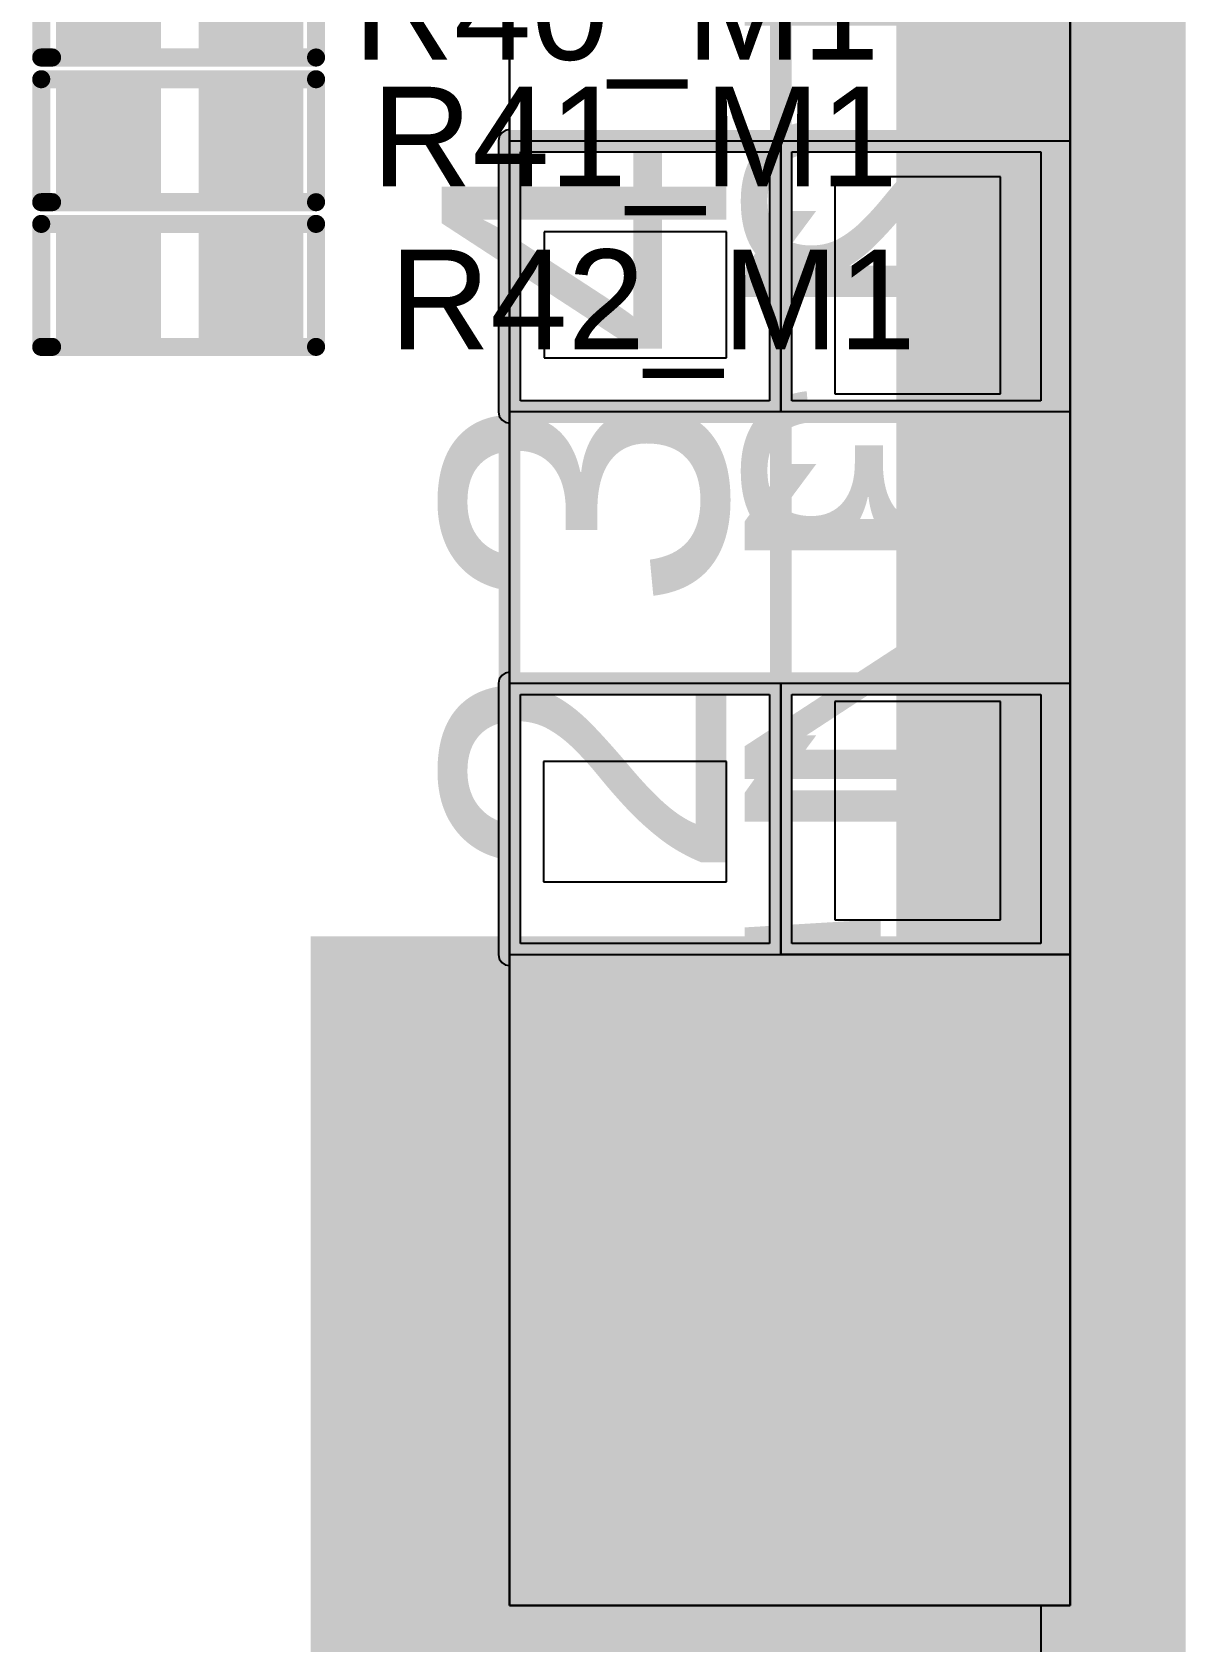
# Model space of a CAD drawing. Header units: inches. Extents: x -1.3 to 11.9, y -6.8 to 4.2.
# Drawn here: x 3.668 to 3.987, y 1.58 to 2.025 of the extents above; entities that cross this region are included whole.
import ezdxf

# ---------------------------------------------------------------- set-up
doc = ezdxf.new("R2010")
doc.units = ezdxf.units.IN
doc.header["$MEASUREMENT"] = 0
for name, color, linetype in [('02_GND1', 76, 'Continuous'), ('03_SIG1', 76, 'Continuous'), ('04_GND2', 16, 'Continuous'), ('06_GND3', 216, 'Continuous'), ('08_GND4', 136, 'Continuous'), ('09_PWR1', 136, 'Continuous'), ('10_PWR2', 136, 'Continuous'), ('11_GND5', 136, 'Continuous'), ('12_SIG4', 7, 'Continuous'), ('13_GND6', 136, 'Continuous'), ('14_SIG5', 136, 'Continuous'), ('15_GND7', 136, 'Continuous'), ('ASSY_DWG_INFO', 56, 'Continuous'), ('Bottom Solder', 6, 'Continuous'), ('FAB_DWG_INFO', 1, 'Continuous'), ('Keep-Out Layer', 6, 'Continuous'), ('TOP', 1, 'Continuous'), ('Top Overlay', 2, 'Continuous'), ('Top Paste', 8, 'Continuous'), ('Top Solder', 216, 'Continuous')]:
    doc.layers.add(name, color=color, linetype=linetype)
doc.styles.add('Arial', font='', dxfattribs={"height": 0.2})
doc.styles.get('Arial').set_extended_font_data('Arial')

# ---------------------------------------------------------------- blocks, each defined once
blk = doc.blocks.new('R0402_56')
at = {"layer": 'TOP'}
for points in [[(-0.006, 0.0125), (-0.006, -0.0125), (-0.031, -0.0125), (-0.031, 0.0125)], [(0.0334, 0.0125), (0.0334, -0.0125), (0.0084, -0.0125), (0.0084, 0.0125)]]:
    blk.add_hatch(color=1, dxfattribs=at).paths.add_polyline_path(points)
at = {"layer": 'Top Paste'}
for points in [[(-0.006, 0.0125), (-0.006, -0.0125), (-0.031, -0.0125), (-0.031, 0.0125)], [(0.0334, 0.0125), (0.0334, -0.0125), (0.0084, -0.0125), (0.0084, 0.0125)]]:
    blk.add_hatch(color=8, dxfattribs=at).paths.add_polyline_path(points)
at = {"layer": 'Top Solder'}
for points in [[(-0.004, 0.0145), (-0.004, -0.0145), (-0.033, -0.0145), (-0.033, 0.0145)], [(0.0354, 0.0145), (0.0354, -0.0145), (0.0064, -0.0145), (0.0064, 0.0145)]]:
    blk.add_hatch(color=216, dxfattribs=at).paths.add_polyline_path(points)
at = {"layer": 'ASSY_DWG_INFO'}
for points in [[(0.0395, 0.017, 0.005, 0.005, 0), (-0.0365, 0.017, 0.005, 0.005, 0)], [(-0.0365, 0.017, 0.005, 0.005, 0), (-0.0365, -0.017, 0.005, 0.005, 0)], [(0.0395, 0.017, 0.005, 0.005, 0), (0.0395, -0.017, 0.005, 0.005, 0)], [(0.0395, -0.017, 0.005, 0.005, 0), (-0.0365, -0.017, 0.005, 0.005, 0)]]:
    blk.add_lwpolyline(points, format="xyseb", dxfattribs=at)
for points in [[(-0.03775, 0.017, 0.0025, 0.0025, 1), (-0.03525, 0.017, 0.0025, 0.0025, 1)], [(-0.03775, 0.017, 0.0025, 0.0025, 1), (-0.03525, 0.017, 0.0025, 0.0025, 1)], [(0.03825, 0.017, 0.0025, 0.0025, 1), (0.04075, 0.017, 0.0025, 0.0025, 1)], [(0.03825, 0.017, 0.0025, 0.0025, 1), (0.04075, 0.017, 0.0025, 0.0025, 1)], [(-0.03775, -0.017, 0.0025, 0.0025, 1), (-0.03525, -0.017, 0.0025, 0.0025, 1)], [(-0.03775, -0.017, 0.0025, 0.0025, 1), (-0.03525, -0.017, 0.0025, 0.0025, 1)], [(0.03825, -0.017, 0.0025, 0.0025, 1), (0.04075, -0.017, 0.0025, 0.0025, 1)], [(0.03825, -0.017, 0.0025, 0.0025, 1), (0.04075, -0.017, 0.0025, 0.0025, 1)]]:
    blk.add_lwpolyline(points, format="xyseb", close=True, dxfattribs=at)
at = {"layer": 'Top Overlay'}
for points in [[(-0.0365, 0.017, 0.005, 0.005, 0), (-0.0365, -0.017, 0.005, 0.005, 0)], [(0.0365, 0.017, 0.005, 0.005, 0), (-0.0365, 0.017, 0.005, 0.005, 0)], [(0.0395, 0.017, 0.005, 0.005, 0), (0.0365, 0.017, 0.005, 0.005, 0)], [(0.0395, 0.017, 0.005, 0.005, 0), (0.0395, -0.017, 0.005, 0.005, 0)], [(0.0395, -0.017, 0.005, 0.005, 0), (-0.0365, -0.017, 0.005, 0.005, 0)]]:
    blk.add_lwpolyline(points, format="xyseb", dxfattribs=at)
for points in [[(-0.03775, 0.017, 0.0025, 0.0025, 1), (-0.03525, 0.017, 0.0025, 0.0025, 1)], [(-0.03775, 0.017, 0.0025, 0.0025, 1), (-0.03525, 0.017, 0.0025, 0.0025, 1)], [(0.03525, 0.017, 0.0025, 0.0025, 1), (0.03775, 0.017, 0.0025, 0.0025, 1)], [(0.03525, 0.017, 0.0025, 0.0025, 1), (0.03775, 0.017, 0.0025, 0.0025, 1)], [(0.03825, 0.017, 0.0025, 0.0025, 1), (0.04075, 0.017, 0.0025, 0.0025, 1)], [(0.03825, 0.017, 0.0025, 0.0025, 1), (0.04075, 0.017, 0.0025, 0.0025, 1)], [(-0.03775, -0.017, 0.0025, 0.0025, 1), (-0.03525, -0.017, 0.0025, 0.0025, 1)], [(-0.03775, -0.017, 0.0025, 0.0025, 1), (-0.03525, -0.017, 0.0025, 0.0025, 1)], [(0.03825, -0.017, 0.0025, 0.0025, 1), (0.04075, -0.017, 0.0025, 0.0025, 1)], [(0.03825, -0.017, 0.0025, 0.0025, 1), (0.04075, -0.017, 0.0025, 0.0025, 1)]]:
    blk.add_lwpolyline(points, format="xyseb", close=True, dxfattribs=at)
blk = doc.blocks.new('R0402_58')
at = {"layer": 'TOP'}
for points in [[(-0.006, 0.0125), (-0.006, -0.0125), (-0.031, -0.0125), (-0.031, 0.0125)], [(0.0334, 0.0125), (0.0334, -0.0125), (0.0084, -0.0125), (0.0084, 0.0125)]]:
    blk.add_hatch(color=1, dxfattribs=at).paths.add_polyline_path(points)
at = {"layer": 'Top Paste'}
for points in [[(-0.006, 0.0125), (-0.006, -0.0125), (-0.031, -0.0125), (-0.031, 0.0125)], [(0.0334, 0.0125), (0.0334, -0.0125), (0.0084, -0.0125), (0.0084, 0.0125)]]:
    blk.add_hatch(color=8, dxfattribs=at).paths.add_polyline_path(points)
at = {"layer": 'Top Solder'}
for points in [[(-0.004, 0.0145), (-0.004, -0.0145), (-0.033, -0.0145), (-0.033, 0.0145)], [(0.0354, 0.0145), (0.0354, -0.0145), (0.0064, -0.0145), (0.0064, 0.0145)]]:
    blk.add_hatch(color=216, dxfattribs=at).paths.add_polyline_path(points)
at = {"layer": 'ASSY_DWG_INFO'}
for points in [[(0.0395, 0.017, 0.005, 0.005, 0), (-0.0365, 0.017, 0.005, 0.005, 0)], [(-0.0365, 0.017, 0.005, 0.005, 0), (-0.0365, -0.017, 0.005, 0.005, 0)], [(0.0395, 0.017, 0.005, 0.005, 0), (0.0395, -0.017, 0.005, 0.005, 0)], [(0.0395, -0.017, 0.005, 0.005, 0), (-0.0365, -0.017, 0.005, 0.005, 0)]]:
    blk.add_lwpolyline(points, format="xyseb", dxfattribs=at)
for points in [[(-0.03775, 0.017, 0.0025, 0.0025, 1), (-0.03525, 0.017, 0.0025, 0.0025, 1)], [(-0.03775, 0.017, 0.0025, 0.0025, 1), (-0.03525, 0.017, 0.0025, 0.0025, 1)], [(0.03825, 0.017, 0.0025, 0.0025, 1), (0.04075, 0.017, 0.0025, 0.0025, 1)], [(0.03825, 0.017, 0.0025, 0.0025, 1), (0.04075, 0.017, 0.0025, 0.0025, 1)], [(-0.03775, -0.017, 0.0025, 0.0025, 1), (-0.03525, -0.017, 0.0025, 0.0025, 1)], [(-0.03775, -0.017, 0.0025, 0.0025, 1), (-0.03525, -0.017, 0.0025, 0.0025, 1)], [(0.03825, -0.017, 0.0025, 0.0025, 1), (0.04075, -0.017, 0.0025, 0.0025, 1)], [(0.03825, -0.017, 0.0025, 0.0025, 1), (0.04075, -0.017, 0.0025, 0.0025, 1)]]:
    blk.add_lwpolyline(points, format="xyseb", close=True, dxfattribs=at)
at = {"layer": 'Top Overlay'}
for points in [[(-0.0365, 0.017, 0.005, 0.005, 0), (-0.0365, -0.017, 0.005, 0.005, 0)], [(0.0365, 0.017, 0.005, 0.005, 0), (-0.0365, 0.017, 0.005, 0.005, 0)], [(0.0395, 0.017, 0.005, 0.005, 0), (0.0365, 0.017, 0.005, 0.005, 0)], [(0.0395, 0.017, 0.005, 0.005, 0), (0.0395, -0.017, 0.005, 0.005, 0)], [(0.0395, -0.017, 0.005, 0.005, 0), (-0.0365, -0.017, 0.005, 0.005, 0)]]:
    blk.add_lwpolyline(points, format="xyseb", dxfattribs=at)
for points in [[(-0.03775, 0.017, 0.0025, 0.0025, 1), (-0.03525, 0.017, 0.0025, 0.0025, 1)], [(-0.03775, 0.017, 0.0025, 0.0025, 1), (-0.03525, 0.017, 0.0025, 0.0025, 1)], [(0.03525, 0.017, 0.0025, 0.0025, 1), (0.03775, 0.017, 0.0025, 0.0025, 1)], [(0.03525, 0.017, 0.0025, 0.0025, 1), (0.03775, 0.017, 0.0025, 0.0025, 1)], [(0.03825, 0.017, 0.0025, 0.0025, 1), (0.04075, 0.017, 0.0025, 0.0025, 1)], [(0.03825, 0.017, 0.0025, 0.0025, 1), (0.04075, 0.017, 0.0025, 0.0025, 1)], [(-0.03775, -0.017, 0.0025, 0.0025, 1), (-0.03525, -0.017, 0.0025, 0.0025, 1)], [(-0.03775, -0.017, 0.0025, 0.0025, 1), (-0.03525, -0.017, 0.0025, 0.0025, 1)], [(0.03825, -0.017, 0.0025, 0.0025, 1), (0.04075, -0.017, 0.0025, 0.0025, 1)], [(0.03825, -0.017, 0.0025, 0.0025, 1), (0.04075, -0.017, 0.0025, 0.0025, 1)]]:
    blk.add_lwpolyline(points, format="xyseb", close=True, dxfattribs=at)
blk = doc.blocks.new('R0402_60')
at = {"layer": 'TOP'}
for points in [[(-0.006, 0.0125), (-0.006, -0.0125), (-0.031, -0.0125), (-0.031, 0.0125)], [(0.0334, 0.0125), (0.0334, -0.0125), (0.0084, -0.0125), (0.0084, 0.0125)]]:
    blk.add_hatch(color=1, dxfattribs=at).paths.add_polyline_path(points)
at = {"layer": 'Top Paste'}
for points in [[(-0.006, 0.0125), (-0.006, -0.0125), (-0.031, -0.0125), (-0.031, 0.0125)], [(0.0334, 0.0125), (0.0334, -0.0125), (0.0084, -0.0125), (0.0084, 0.0125)]]:
    blk.add_hatch(color=8, dxfattribs=at).paths.add_polyline_path(points)
at = {"layer": 'Top Solder'}
for points in [[(-0.004, 0.0145), (-0.004, -0.0145), (-0.033, -0.0145), (-0.033, 0.0145)], [(0.0354, 0.0145), (0.0354, -0.0145), (0.0064, -0.0145), (0.0064, 0.0145)]]:
    blk.add_hatch(color=216, dxfattribs=at).paths.add_polyline_path(points)
at = {"layer": 'ASSY_DWG_INFO'}
for points in [[(0.0395, 0.017, 0.005, 0.005, 0), (-0.0365, 0.017, 0.005, 0.005, 0)], [(-0.0365, 0.017, 0.005, 0.005, 0), (-0.0365, -0.017, 0.005, 0.005, 0)], [(0.0395, 0.017, 0.005, 0.005, 0), (0.0395, -0.017, 0.005, 0.005, 0)], [(0.0395, -0.017, 0.005, 0.005, 0), (-0.0365, -0.017, 0.005, 0.005, 0)]]:
    blk.add_lwpolyline(points, format="xyseb", dxfattribs=at)
for points in [[(-0.03775, 0.017, 0.0025, 0.0025, 1), (-0.03525, 0.017, 0.0025, 0.0025, 1)], [(-0.03775, 0.017, 0.0025, 0.0025, 1), (-0.03525, 0.017, 0.0025, 0.0025, 1)], [(0.03825, 0.017, 0.0025, 0.0025, 1), (0.04075, 0.017, 0.0025, 0.0025, 1)], [(0.03825, 0.017, 0.0025, 0.0025, 1), (0.04075, 0.017, 0.0025, 0.0025, 1)], [(-0.03775, -0.017, 0.0025, 0.0025, 1), (-0.03525, -0.017, 0.0025, 0.0025, 1)], [(-0.03775, -0.017, 0.0025, 0.0025, 1), (-0.03525, -0.017, 0.0025, 0.0025, 1)], [(0.03825, -0.017, 0.0025, 0.0025, 1), (0.04075, -0.017, 0.0025, 0.0025, 1)], [(0.03825, -0.017, 0.0025, 0.0025, 1), (0.04075, -0.017, 0.0025, 0.0025, 1)]]:
    blk.add_lwpolyline(points, format="xyseb", close=True, dxfattribs=at)
at = {"layer": 'Top Overlay'}
for points in [[(-0.0365, 0.017, 0.005, 0.005, 0), (-0.0365, -0.017, 0.005, 0.005, 0)], [(0.0365, 0.017, 0.005, 0.005, 0), (-0.0365, 0.017, 0.005, 0.005, 0)], [(0.0395, 0.017, 0.005, 0.005, 0), (0.0365, 0.017, 0.005, 0.005, 0)], [(0.0395, 0.017, 0.005, 0.005, 0), (0.0395, -0.017, 0.005, 0.005, 0)], [(0.0395, -0.017, 0.005, 0.005, 0), (-0.0365, -0.017, 0.005, 0.005, 0)]]:
    blk.add_lwpolyline(points, format="xyseb", dxfattribs=at)
for points in [[(-0.03775, 0.017, 0.0025, 0.0025, 1), (-0.03525, 0.017, 0.0025, 0.0025, 1)], [(-0.03775, 0.017, 0.0025, 0.0025, 1), (-0.03525, 0.017, 0.0025, 0.0025, 1)], [(0.03525, 0.017, 0.0025, 0.0025, 1), (0.03775, 0.017, 0.0025, 0.0025, 1)], [(0.03525, 0.017, 0.0025, 0.0025, 1), (0.03775, 0.017, 0.0025, 0.0025, 1)], [(0.03825, 0.017, 0.0025, 0.0025, 1), (0.04075, 0.017, 0.0025, 0.0025, 1)], [(0.03825, 0.017, 0.0025, 0.0025, 1), (0.04075, 0.017, 0.0025, 0.0025, 1)], [(-0.03775, -0.017, 0.0025, 0.0025, 1), (-0.03525, -0.017, 0.0025, 0.0025, 1)], [(-0.03775, -0.017, 0.0025, 0.0025, 1), (-0.03525, -0.017, 0.0025, 0.0025, 1)], [(0.03825, -0.017, 0.0025, 0.0025, 1), (0.04075, -0.017, 0.0025, 0.0025, 1)], [(0.03825, -0.017, 0.0025, 0.0025, 1), (0.04075, -0.017, 0.0025, 0.0025, 1)]]:
    blk.add_lwpolyline(points, format="xyseb", close=True, dxfattribs=at)

msp = doc.modelspace()

# ---------------------------------------------------------------- hatches: boundary and pattern name
at = {"layer": 'Bottom Solder'}
msp.add_hatch(color=6, dxfattribs=at).paths.add_polyline_path([(3.91, 1.06), (3.91, 1.775), (3.745, 1.775), (3.745, 1.06)])
at = {"layer": 'Top Solder'}
msp.add_hatch(color=216, dxfattribs=at).paths.add_polyline_path([(3.91, 1.06), (3.91, 1.775), (3.745, 1.775), (3.745, 1.06)])

# ---------------------------------------------------------------- linework, layer by layer
at = {"layer": '02_GND1'}
for p, q in [((3.8, 2.3), (3.8, 1.845)), ((3.8, 2.3), (3.8, 1.84806)), ((3.955, 1.77), (3.955, 2.3)), ((3.79784, 1.84716), (3.79717, 1.84617)), ((3.79883, 1.84783), (3.79784, 1.84716)), ((3.8, 1.84806), (3.79883, 1.84783)), ((3.79717, 1.84617), (3.79694, 1.845)), ((3.79694, 1.845), (3.79694, 1.77)), ((3.8, 1.845), (3.875, 1.845)), ((3.875, 1.845), (3.875, 1.77)), ((3.80306, 1.77306), (3.80306, 1.84194)), ((3.80306, 1.84194), (3.87194, 1.84194)), ((3.87194, 1.84194), (3.87194, 1.77306)), ((3.86, 1.82334), (3.80944, 1.82334)), ((3.80944, 1.82334), (3.80944, 1.79007)), ((3.86, 1.79007), (3.86, 1.82334)), ((3.80944, 1.79007), (3.86, 1.79007)), ((3.87194, 1.77306), (3.80306, 1.77306)), ((3.79694, 1.77), (3.79717, 1.76883)), ((3.79717, 1.76883), (3.79784, 1.76784)), ((3.79784, 1.76784), (3.79883, 1.76717)), ((3.79883, 1.76717), (3.8, 1.76694)), ((3.8, 1.59), (3.8, 1.77)), ((3.8, 1.77), (3.955, 1.77)), ((3.8, 1.76694), (3.8, 1.59)), ((3.875, 1.77), (3.955, 1.77)), ((3.955, 1.77), (3.955, 1.59)), ((3.955, 1.59), (3.8, 1.59)), ((3.8, 1.59), (3.94693, 1.59)), ((3.94693, 1.59), (3.94693, 0.30326))]:
    msp.add_line(p, q, dxfattribs=at)
for points in [[(3.96702, 3.16, 0.04, 0.04, 0), (3.96702, 0.30326, 0.04, 0.04, 0)], [(3.8, 1.845, 0.006, 0.006, 0), (3.875, 1.845, 0.006, 0.006, 0)], [(3.8, 1.77, 0.006, 0.006, 0), (3.8, 1.845, 0.006, 0.006, 0)], [(3.875, 1.77, 0.006, 0.006, 0), (3.875, 1.845, 0.006, 0.006, 0)], [(3.8, 1.77, 0.006, 0.006, 0), (3.875, 1.77, 0.006, 0.006, 0)]]:
    msp.add_lwpolyline(points, format="xyseb", dxfattribs=at)
for points in [[(3.7985, 1.845, 0.003, 0.003, 1), (3.8015, 1.845, 0.003, 0.003, 1)], [(3.7985, 1.845, 0.003, 0.003, 1), (3.8015, 1.845, 0.003, 0.003, 1)], [(3.8735, 1.845, 0.003, 0.003, 1), (3.8765, 1.845, 0.003, 0.003, 1)], [(3.8735, 1.845, 0.003, 0.003, 1), (3.8765, 1.845, 0.003, 0.003, 1)], [(3.7985, 1.77, 0.003, 0.003, 1), (3.8015, 1.77, 0.003, 0.003, 1)], [(3.7985, 1.77, 0.003, 0.003, 1), (3.8015, 1.77, 0.003, 0.003, 1)], [(3.8735, 1.77, 0.003, 0.003, 1), (3.8765, 1.77, 0.003, 0.003, 1)], [(3.8735, 1.77, 0.003, 0.003, 1), (3.8765, 1.77, 0.003, 0.003, 1)]]:
    msp.add_lwpolyline(points, format="xyseb", close=True, dxfattribs=at)
at = {"layer": '03_SIG1'}
for points in [[(3.8, 1.92, 0.006, 0.006, 0), (3.875, 1.92, 0.006, 0.006, 0)], [(3.8, 1.845, 0.006, 0.006, 0), (3.8, 1.92, 0.006, 0.006, 0)], [(3.875, 1.845, 0.006, 0.006, 0), (3.875, 1.92, 0.006, 0.006, 0)], [(3.8, 1.845, 0.006, 0.006, 0), (3.875, 1.845, 0.006, 0.006, 0)]]:
    msp.add_lwpolyline(points, format="xyseb", dxfattribs=at)
for points in [[(3.7985, 1.92, 0.003, 0.003, 1), (3.8015, 1.92, 0.003, 0.003, 1)], [(3.7985, 1.92, 0.003, 0.003, 1), (3.8015, 1.92, 0.003, 0.003, 1)], [(3.8735, 1.92, 0.003, 0.003, 1), (3.8765, 1.92, 0.003, 0.003, 1)], [(3.8735, 1.92, 0.003, 0.003, 1), (3.8765, 1.92, 0.003, 0.003, 1)], [(3.7985, 1.845, 0.003, 0.003, 1), (3.8015, 1.845, 0.003, 0.003, 1)], [(3.7985, 1.845, 0.003, 0.003, 1), (3.8015, 1.845, 0.003, 0.003, 1)], [(3.8735, 1.845, 0.003, 0.003, 1), (3.8765, 1.845, 0.003, 0.003, 1)], [(3.8735, 1.845, 0.003, 0.003, 1), (3.8765, 1.845, 0.003, 0.003, 1)]]:
    msp.add_lwpolyline(points, format="xyseb", close=True, dxfattribs=at)
at = {"layer": '04_GND2'}
for p, q in [((3.8, 2.3), (3.8, 1.995)), ((3.8, 2.3), (3.8, 1.99806)), ((3.955, 1.59), (3.955, 2.3)), ((3.8, 1.99806), (3.79883, 1.99783)), ((3.79717, 1.99617), (3.79694, 1.995)), ((3.79694, 1.995), (3.79694, 1.92)), ((3.79784, 1.99716), (3.79717, 1.99617)), ((3.79883, 1.99783), (3.79784, 1.99716)), ((3.8, 1.995), (3.875, 1.995)), ((3.875, 1.995), (3.875, 1.92)), ((3.80306, 1.92306), (3.80306, 1.99194)), ((3.80306, 1.99194), (3.87194, 1.99194)), ((3.87194, 1.99194), (3.87194, 1.92306)), ((3.86, 1.96983), (3.80962, 1.96983)), ((3.80962, 1.96983), (3.80962, 1.935)), ((3.86, 1.935), (3.86, 1.96983)), ((3.80962, 1.935), (3.86, 1.935)), ((3.87194, 1.92306), (3.80306, 1.92306)), ((3.79694, 1.92), (3.79717, 1.91883)), ((3.79717, 1.91883), (3.79784, 1.91784)), ((3.875, 1.92), (3.8, 1.92)), ((3.8, 1.92), (3.8, 1.59)), ((3.79784, 1.91784), (3.79883, 1.91717)), ((3.79883, 1.91717), (3.8, 1.91694)), ((3.8, 1.91694), (3.8, 1.59)), ((3.8, 1.59), (3.955, 1.59)), ((3.8, 1.59), (3.94693, 1.59)), ((3.94693, 1.59), (3.94693, 0.30326))]:
    msp.add_line(p, q, dxfattribs=at)
for points in [[(3.96702, 3.16, 0.04, 0.04, 0), (3.96702, 0.30326, 0.04, 0.04, 0)], [(3.8, 1.995, 0.006, 0.006, 0), (3.875, 1.995, 0.006, 0.006, 0)], [(3.8, 1.92, 0.006, 0.006, 0), (3.8, 1.995, 0.006, 0.006, 0)], [(3.875, 1.92, 0.006, 0.006, 0), (3.875, 1.995, 0.006, 0.006, 0)], [(3.8, 1.92, 0.006, 0.006, 0), (3.875, 1.92, 0.006, 0.006, 0)]]:
    msp.add_lwpolyline(points, format="xyseb", dxfattribs=at)
for points in [[(3.7985, 1.995, 0.003, 0.003, 1), (3.8015, 1.995, 0.003, 0.003, 1)], [(3.7985, 1.995, 0.003, 0.003, 1), (3.8015, 1.995, 0.003, 0.003, 1)], [(3.8735, 1.995, 0.003, 0.003, 1), (3.8765, 1.995, 0.003, 0.003, 1)], [(3.8735, 1.995, 0.003, 0.003, 1), (3.8765, 1.995, 0.003, 0.003, 1)], [(3.7985, 1.92, 0.003, 0.003, 1), (3.8015, 1.92, 0.003, 0.003, 1)], [(3.7985, 1.92, 0.003, 0.003, 1), (3.8015, 1.92, 0.003, 0.003, 1)], [(3.8735, 1.92, 0.003, 0.003, 1), (3.8765, 1.92, 0.003, 0.003, 1)], [(3.8735, 1.92, 0.003, 0.003, 1), (3.8765, 1.92, 0.003, 0.003, 1)]]:
    msp.add_lwpolyline(points, format="xyseb", close=True, dxfattribs=at)
at = {"layer": '06_GND3'}
for p, q in [((3.955, 1.59), (3.955, 2.3)), ((3.8, 2.07), (3.8, 1.59)), ((3.8, 2.06694), (3.8, 1.59)), ((3.8, 1.59), (3.955, 1.59)), ((3.8, 1.59), (3.94693, 1.59)), ((3.94693, 1.59), (3.94693, 0.30326))]:
    msp.add_line(p, q, dxfattribs=at)
msp.add_lwpolyline([(3.96702, 3.16, 0.04, 0.04, 0), (3.96702, 0.30326, 0.04, 0.04, 0)], format="xyseb", dxfattribs=at)
at = {"layer": '08_GND4'}
for p, q in [((3.955, 1.59), (3.955, 2.3)), ((3.8, 2.22), (3.8, 1.59)), ((3.8, 2.21694), (3.8, 1.59)), ((3.8, 1.59), (3.955, 1.59)), ((3.8, 1.59), (3.94693, 1.59)), ((3.94693, 1.59), (3.94693, 0.30326))]:
    msp.add_line(p, q, dxfattribs=at)
msp.add_lwpolyline([(3.96702, 3.16, 0.04, 0.04, 0), (3.96702, 0.30326, 0.04, 0.04, 0)], format="xyseb", dxfattribs=at)
at = {"layer": '09_PWR1'}
for p, q in [((3.8, 1.59), (3.8, 2.3)), ((3.8, 2.3), (3.8, 1.59)), ((3.955, 2.22), (3.955, 1.59)), ((3.955, 1.59), (3.8, 1.59)), ((3.8, 1.59), (3.94693, 1.59)), ((3.94693, 1.59), (3.94693, 0.30326))]:
    msp.add_line(p, q, dxfattribs=at)
msp.add_lwpolyline([(3.96702, 3.16, 0.04, 0.04, 0), (3.96702, 0.30326, 0.04, 0.04, 0)], format="xyseb", dxfattribs=at)
at = {"layer": '10_PWR2'}
for p, q in [((3.8, 2.3), (3.8, 1.59)), ((3.8, 2.3), (3.8, 1.59)), ((3.955, 1.59), (3.955, 2.145)), ((3.8, 1.59), (3.955, 1.59)), ((3.8, 1.59), (3.94693, 1.59)), ((3.94693, 1.59), (3.94693, 0.30326))]:
    msp.add_line(p, q, dxfattribs=at)
msp.add_lwpolyline([(3.96702, 3.16, 0.04, 0.04, 0), (3.96702, 0.30326, 0.04, 0.04, 0)], format="xyseb", dxfattribs=at)
at = {"layer": '11_GND5'}
for p, q in [((3.8, 2.3), (3.8, 1.59)), ((3.8, 2.3), (3.8, 1.59)), ((3.955, 1.59), (3.955, 2.07)), ((3.8, 1.59), (3.955, 1.59)), ((3.8, 1.59), (3.94693, 1.59)), ((3.94693, 1.59), (3.94693, 0.30326))]:
    msp.add_line(p, q, dxfattribs=at)
msp.add_lwpolyline([(3.96702, 3.16, 0.04, 0.04, 0), (3.96702, 0.30326, 0.04, 0.04, 0)], format="xyseb", dxfattribs=at)
at = {"layer": '12_SIG4'}
for points in [[(3.875, 1.995, 0.006, 0.006, 0), (3.875, 2.07, 0.006, 0.006, 0)], [(3.95, 1.995, 0.006, 0.006, 0), (3.95, 2.07, 0.006, 0.006, 0)], [(3.875, 1.995, 0.006, 0.006, 0), (3.95, 1.995, 0.006, 0.006, 0)]]:
    msp.add_lwpolyline(points, format="xyseb", dxfattribs=at)
for points in [[(3.8735, 1.995, 0.003, 0.003, 1), (3.8765, 1.995, 0.003, 0.003, 1)], [(3.8735, 1.995, 0.003, 0.003, 1), (3.8765, 1.995, 0.003, 0.003, 1)], [(3.9485, 1.995, 0.003, 0.003, 1), (3.9515, 1.995, 0.003, 0.003, 1)], [(3.9485, 1.995, 0.003, 0.003, 1), (3.9515, 1.995, 0.003, 0.003, 1)]]:
    msp.add_lwpolyline(points, format="xyseb", close=True, dxfattribs=at)
at = {"layer": '13_GND6'}
for p, q in [((3.8, 2.3), (3.8, 1.59)), ((3.8, 2.3), (3.8, 1.59)), ((3.955, 1.995), (3.955, 2.3)), ((3.875, 1.92), (3.875, 1.995)), ((3.875, 1.995), (3.955, 1.995)), ((3.87806, 1.92306), (3.87806, 1.99194)), ((3.87806, 1.99194), (3.94693, 1.99194)), ((3.94693, 1.99194), (3.94693, 1.92306)), ((3.93581, 1.985), (3.89, 1.985)), ((3.89, 1.985), (3.89, 1.925)), ((3.93581, 1.925), (3.93581, 1.985)), ((3.94693, 1.92306), (3.87806, 1.92306)), ((3.89, 1.925), (3.93581, 1.925)), ((3.955, 1.92), (3.875, 1.92)), ((3.955, 1.59), (3.955, 1.92)), ((3.8, 1.59), (3.955, 1.59)), ((3.8, 1.59), (3.94693, 1.59)), ((3.94693, 1.59), (3.94693, 0.30326))]:
    msp.add_line(p, q, dxfattribs=at)
for points in [[(3.96702, 3.16, 0.04, 0.04, 0), (3.96702, 0.30326, 0.04, 0.04, 0)], [(3.875, 1.995, 0.006, 0.006, 0), (3.95, 1.995, 0.006, 0.006, 0)], [(3.875, 1.92, 0.006, 0.006, 0), (3.875, 1.995, 0.006, 0.006, 0)], [(3.95, 1.92, 0.006, 0.006, 0), (3.95, 1.995, 0.006, 0.006, 0)], [(3.875, 1.92, 0.006, 0.006, 0), (3.95, 1.92, 0.006, 0.006, 0)]]:
    msp.add_lwpolyline(points, format="xyseb", dxfattribs=at)
for points in [[(3.8735, 1.995, 0.003, 0.003, 1), (3.8765, 1.995, 0.003, 0.003, 1)], [(3.8735, 1.995, 0.003, 0.003, 1), (3.8765, 1.995, 0.003, 0.003, 1)], [(3.9485, 1.995, 0.003, 0.003, 1), (3.9515, 1.995, 0.003, 0.003, 1)], [(3.9485, 1.995, 0.003, 0.003, 1), (3.9515, 1.995, 0.003, 0.003, 1)], [(3.8735, 1.92, 0.003, 0.003, 1), (3.8765, 1.92, 0.003, 0.003, 1)], [(3.8735, 1.92, 0.003, 0.003, 1), (3.8765, 1.92, 0.003, 0.003, 1)], [(3.9485, 1.92, 0.003, 0.003, 1), (3.9515, 1.92, 0.003, 0.003, 1)], [(3.9485, 1.92, 0.003, 0.003, 1), (3.9515, 1.92, 0.003, 0.003, 1)]]:
    msp.add_lwpolyline(points, format="xyseb", close=True, dxfattribs=at)
at = {"layer": '14_SIG5'}
for points in [[(3.875, 1.92, 0.006, 0.006, 0), (3.95, 1.92, 0.006, 0.006, 0)], [(3.875, 1.845, 0.006, 0.006, 0), (3.875, 1.92, 0.006, 0.006, 0)], [(3.95, 1.845, 0.006, 0.006, 0), (3.95, 1.92, 0.006, 0.006, 0)], [(3.875, 1.845, 0.006, 0.006, 0), (3.95, 1.845, 0.006, 0.006, 0)]]:
    msp.add_lwpolyline(points, format="xyseb", dxfattribs=at)
for points in [[(3.8735, 1.92, 0.003, 0.003, 1), (3.8765, 1.92, 0.003, 0.003, 1)], [(3.8735, 1.92, 0.003, 0.003, 1), (3.8765, 1.92, 0.003, 0.003, 1)], [(3.9485, 1.92, 0.003, 0.003, 1), (3.9515, 1.92, 0.003, 0.003, 1)], [(3.9485, 1.92, 0.003, 0.003, 1), (3.9515, 1.92, 0.003, 0.003, 1)], [(3.8735, 1.845, 0.003, 0.003, 1), (3.8765, 1.845, 0.003, 0.003, 1)], [(3.8735, 1.845, 0.003, 0.003, 1), (3.8765, 1.845, 0.003, 0.003, 1)], [(3.9485, 1.845, 0.003, 0.003, 1), (3.9515, 1.845, 0.003, 0.003, 1)], [(3.9485, 1.845, 0.003, 0.003, 1), (3.9515, 1.845, 0.003, 0.003, 1)]]:
    msp.add_lwpolyline(points, format="xyseb", close=True, dxfattribs=at)
at = {"layer": '15_GND7'}
for p, q in [((3.8, 2.3), (3.8, 1.59)), ((3.8, 2.3), (3.8, 1.59)), ((3.955, 1.845), (3.955, 2.3)), ((3.875, 1.77), (3.875, 1.845)), ((3.875, 1.845), (3.955, 1.845)), ((3.87806, 1.77306), (3.87806, 1.84194)), ((3.87806, 1.84194), (3.94693, 1.84194)), ((3.93575, 1.84), (3.89, 1.84)), ((3.89, 1.84), (3.89, 1.77964)), ((3.93575, 1.77964), (3.93575, 1.84)), ((3.94693, 1.84194), (3.94693, 1.77306)), ((3.89, 1.77964), (3.93575, 1.77964)), ((3.94693, 1.77306), (3.87806, 1.77306)), ((3.955, 1.77), (3.875, 1.77)), ((3.955, 1.59), (3.955, 1.77)), ((3.8, 1.59), (3.955, 1.59)), ((3.8, 1.59), (3.94693, 1.59)), ((3.94693, 1.59), (3.94693, 0.30326))]:
    msp.add_line(p, q, dxfattribs=at)
for points in [[(3.96702, 3.16, 0.04, 0.04, 0), (3.96702, 0.30326, 0.04, 0.04, 0)], [(3.875, 1.845, 0.006, 0.006, 0), (3.95, 1.845, 0.006, 0.006, 0)], [(3.875, 1.77, 0.006, 0.006, 0), (3.875, 1.845, 0.006, 0.006, 0)], [(3.95, 1.77, 0.006, 0.006, 0), (3.95, 1.845, 0.006, 0.006, 0)], [(3.875, 1.77, 0.006, 0.006, 0), (3.95, 1.77, 0.006, 0.006, 0)]]:
    msp.add_lwpolyline(points, format="xyseb", dxfattribs=at)
for points in [[(3.8735, 1.845, 0.003, 0.003, 1), (3.8765, 1.845, 0.003, 0.003, 1)], [(3.8735, 1.845, 0.003, 0.003, 1), (3.8765, 1.845, 0.003, 0.003, 1)], [(3.9485, 1.845, 0.003, 0.003, 1), (3.9515, 1.845, 0.003, 0.003, 1)], [(3.9485, 1.845, 0.003, 0.003, 1), (3.9515, 1.845, 0.003, 0.003, 1)], [(3.8735, 1.77, 0.003, 0.003, 1), (3.8765, 1.77, 0.003, 0.003, 1)], [(3.8735, 1.77, 0.003, 0.003, 1), (3.8765, 1.77, 0.003, 0.003, 1)], [(3.9485, 1.77, 0.003, 0.003, 1), (3.9515, 1.77, 0.003, 0.003, 1)], [(3.9485, 1.77, 0.003, 0.003, 1), (3.9515, 1.77, 0.003, 0.003, 1)]]:
    msp.add_lwpolyline(points, format="xyseb", close=True, dxfattribs=at)
at = {"layer": 'FAB_DWG_INFO'}
msp.add_lwpolyline([(3.96702, -0.56118, 0.00591, 0.00591, 0), (3.96702, 3.15, 0.00591, 0.00591, 0)], format="xyseb", dxfattribs=at)
at = {"layer": 'Keep-Out Layer'}
msp.add_lwpolyline([(3.93701, 3.14961, 0.06, 0.06, 0), (3.93701, 0.27247, 0.06, 0.06, 0)], format="xyseb", dxfattribs=at)

# ---------------------------------------------------------------- block references
at = {"rotation": 180}
for name, p in [('R0402_60', (3.71, 2.035)), ('R0402_58', (3.71, 1.995)), ('R0402_56', (3.71, 1.955))]:
    msp.add_blockref(name, p, dxfattribs=at)

# ---------------------------------------------------------------- texts
at = {"layer": '02_GND1', "style": 'Arial'}
msp.add_text('2', height=0.07874, rotation=90, dxfattribs=at).set_placement((3.86, 1.79))
at = {"layer": '03_SIG1', "style": 'Arial'}
msp.add_text('3', height=0.07874, rotation=90, dxfattribs=at).set_placement((3.86, 1.865))
at = {"layer": '04_GND2', "style": 'Arial'}
msp.add_text('4', height=0.07874, rotation=90, dxfattribs=at).set_placement((3.86, 1.935))
at = {"layer": '12_SIG4', "style": 'Arial', "text_generation_flag": 2}
msp.add_text('12', height=0.07, rotation=90, dxfattribs=at).set_placement((3.935, 2.06))
at = {"layer": '13_GND6', "style": 'Arial', "text_generation_flag": 2}
msp.add_text('13', height=0.07, rotation=90, dxfattribs=at).set_placement((3.935, 1.985))
at = {"layer": '14_SIG5', "style": 'Arial', "text_generation_flag": 2}
msp.add_text('14', height=0.07, rotation=90, dxfattribs=at).set_placement((3.935, 1.915))
at = {"layer": '15_GND7', "style": 'Arial', "text_generation_flag": 2}
msp.add_text('15', height=0.07, rotation=90, dxfattribs=at).set_placement((3.935, 1.84))
at = {"layer": 'Top Overlay', "style": 'Arial'}
for s, p in [('R40_M1', (3.75683, 2.01736)), ('R41_M1', (3.76183, 1.98236)), ('R42_M1', (3.76683, 1.93736))]:
    msp.add_text(s, height=0.027559, dxfattribs=at).set_placement(p)

doc.saveas('drawing.dxf')
